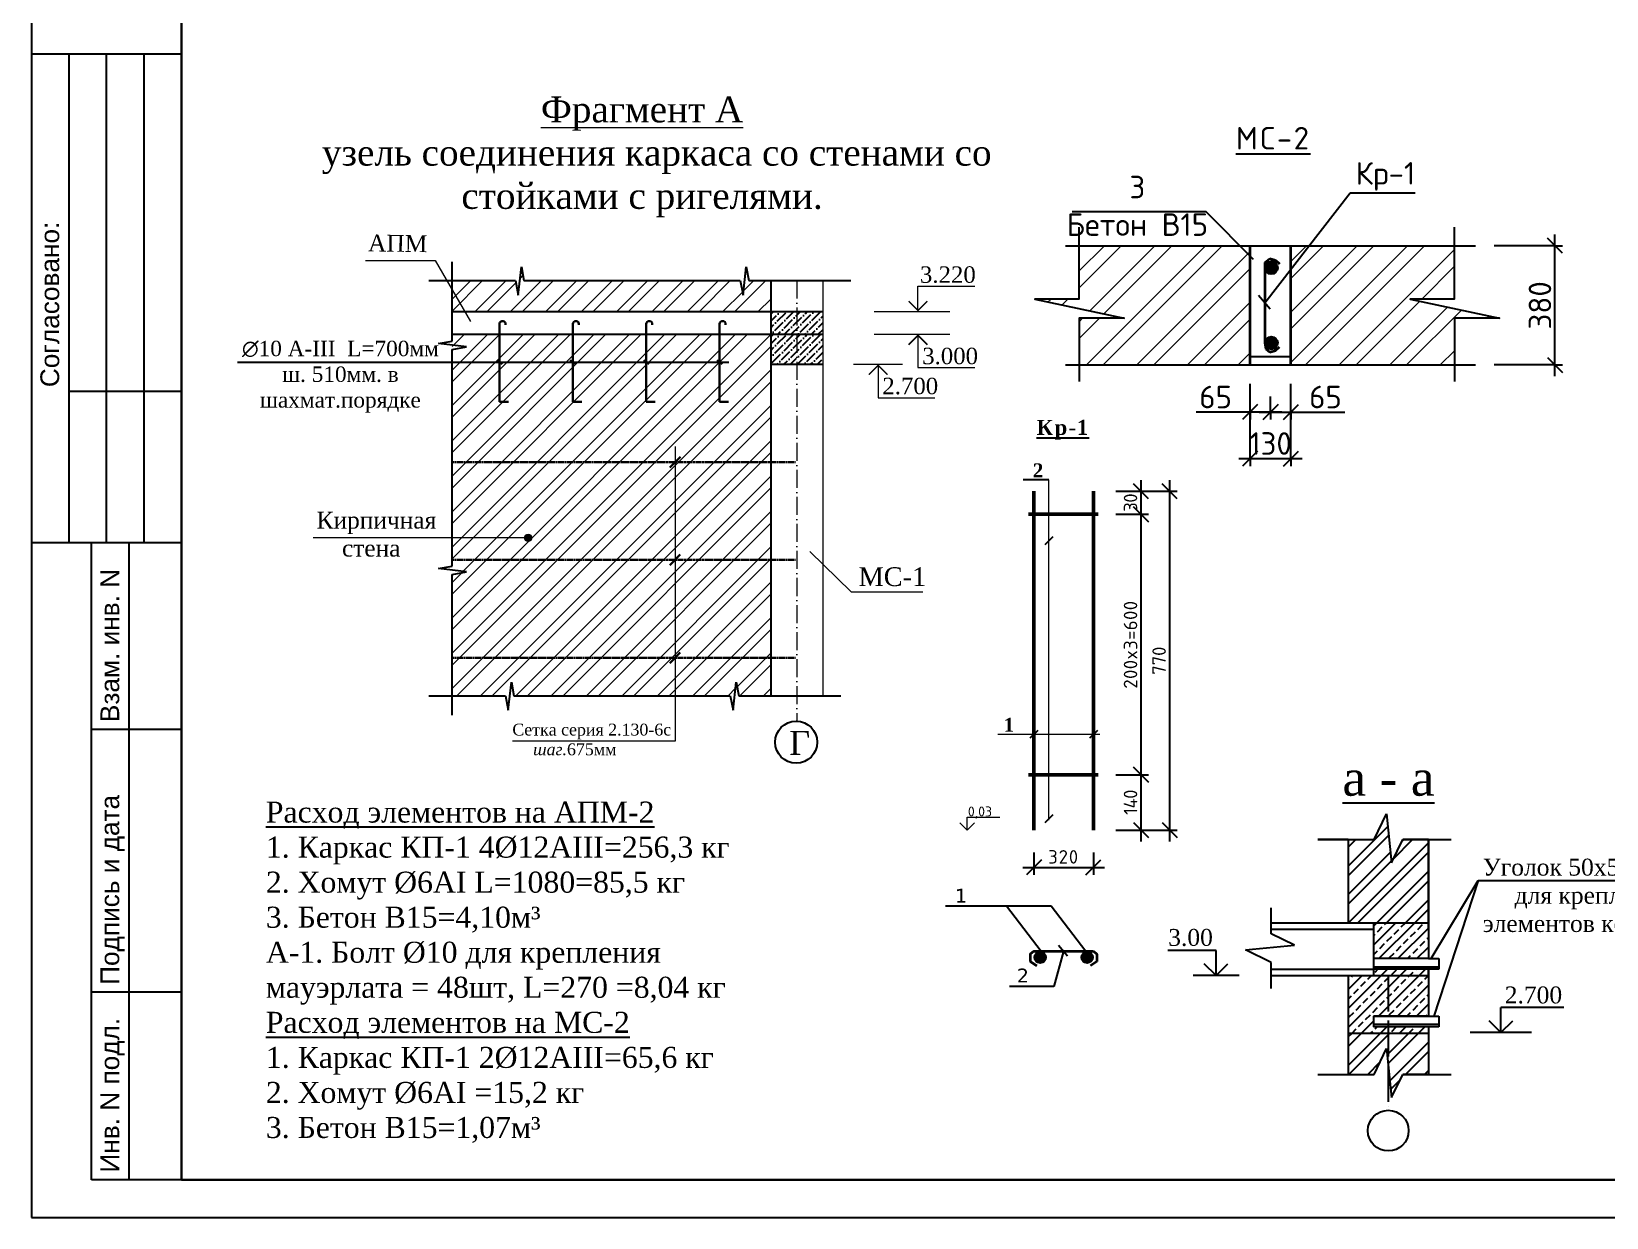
# Model space of a CAD drawing. Header units: millimetres. Extents: x 572274 to 2241483, y -888675 to -304135.
# Drawn here: x 1455307 to 1476291, y -645507 to -629710 of the extents above; entities that cross this region are included whole.
import ezdxf

# ---------------------------------------------------------------- set-up
doc = ezdxf.new("R2010")
doc.units = ezdxf.units.MM
for name, pattern in [('ACAD_ISO02W100', [15, 12, -3]), ('ACAD_ISO04W100', [30, 24, -3, 0, -3]), ('ACAD_ISO10W100', [18, 12, -3, 0, -3])]:
    doc.linetypes.add(name, pattern=pattern)
doc.layers.add('ASHADE', color=7, linetype='Continuous')
for name, color, linetype, lineweight in [('RAZMER-2', 7, 'Continuous', 25), ('П Л А Н', 7, 'Continuous', 30), ('план', 7, 'Continuous', 40), ('Размер', 150, 'Continuous', 5)]:
    doc.layers.add(name, color=color, linetype=linetype, lineweight=lineweight)
doc.styles.add('arial', font='arial.ttf', dxfattribs={"height": 300})
doc.styles.get("Standard").update_dxf_attribs({"font": 'isocpeur.ttf'})
doc.styles.add('TNRoman', font='timesbd.ttf')
doc.styles.add('WMF-Times New Roman0', font='times.ttf')
doc.dimstyles.new('ISO-25$0', dxfattribs={"dimtxt": 300, "dimasz": 200, "dimexe": 100, "dimexo": 300, "dimgap": 50, "dimtad": 1, "dimdec": 0, "dimtxsty": 'Standard', "dimblk": 'OBLIQUE', "dimcen": 250, "dimdle": 150, "dimadec": 0, "dimazin": 0, "dimtfac": 1, "dimtdec": 0, "dimtmove": 0, "dimatfit": 3, "dimldrblk": 'OBLIQUE', "dimfxl": 1.25, "dimarcsym": 0})
pattern_1 = [(45, (708117.3, -468602.87), (-235.73172, 235.73172), []), (45, (708274.45, -468602.87), (-235.73172, 235.73172), [])]
pattern_2 = [(45, (-10481.3, -657171.66), (-336.7596, 336.7596), []), (45, (-10256.8, -657171.66), (-336.7596, 336.7596), [])]

# ---------------------------------------------------------------- blocks, each defined once
blk = doc.blocks.new('shtamp cheti azu')
blk.add_line((455458, 81217), (457458, 81217))
at = {"lineweight": 25, "ltscale": 100}
for p, q in [((455958, 74717), (455958, 81217)), ((456458, 74717), (456458, 81217)), ((456958, 74717), (456958, 81217)), ((457458, 76717), (455958, 76717)), ((456258, 66217), (456258, 74717)), ((456758, 66217), (456758, 74717)), ((457458, 74702), (455458, 74702)), ((457458, 72217), (456258, 72217)), ((457458, 68717), (456258, 68717)), ((457458, 66217), (456258, 66217))]:
    blk.add_line(p, q, dxfattribs=at)
at = {"color": 1, "linetype": 'ACAD_ISO02W100', "lineweight": 5, "ltscale": 70, "char_height": 250, "attachment_point": 1, "rotation": 90, "style": 'arial'}
for s, insert in [('{\\fArial|b0|i0|c204|p34;Согласовано:}', (455576, 76776)), ('{\\fArial|b0|i0|c204|p34;Взам. инв. N}', (456376, 72315)), ('{\\fArial|b0|i0|c204|p34;Подпись и дата}', (456376, 68815)), ('{\\fArial|b0|i0|c204|p34;Инв. N подл.}', (456376, 66315))]:
    blk.add_mtext(s, dxfattribs=dict(at, insert=insert))
blk = doc.blocks.new('_Oblique')
at = {"color": 0, "linetype": 'ByBlock', "lineweight": -2}
blk.add_line((-0.5, -0.5), (0.5, 0.5), dxfattribs=at)
blk = doc.blocks.new('*D1238')
at = {"layer": 'Defpoints', "color": 0, "linetype": 'ByBlock', "lineweight": 25, "ltscale": 20, "transparency": 16777216}
for p in [(1468663, -640348), (1469454, -640348), (1469454, -640844)]:
    blk.add_point(p, dxfattribs=at)
at = {"layer": 'П Л А Н', "color": 0, "linetype": 'ByBlock', "lineweight": -2, "ltscale": 20, "transparency": 16777216}
for p, q in [((1468513, -640844), (1469604, -640844)), ((1468663, -640648), (1468663, -640944)), ((1469454, -640648), (1469454, -640944))]:
    blk.add_line(p, q, dxfattribs=at)
at = {"layer": 'П Л А Н', "color": 0, "linetype": 'ByBlock', "lineweight": -2, "ltscale": 20, "transparency": 16777216, "xscale": 200, "yscale": 200, "zscale": 200, "rotation": 180}
blk.add_blockref('_Oblique', (1468663, -640844), dxfattribs=at)
at = {"layer": 'П Л А Н', "color": 0, "linetype": 'ByBlock', "lineweight": -2, "ltscale": 20, "transparency": 16777216, "xscale": 200, "yscale": 200, "zscale": 200}
blk.add_blockref('_Oblique', (1469454, -640844), dxfattribs=at)
at = {"layer": 'П Л А Н', "color": 0, "linetype": 'ByBlock', "lineweight": -2, "ltscale": 20, "transparency": 16777216, "insert": (1469058, -640704), "char_height": 300, "attachment_point": 5}
blk.add_mtext('{\\H0.6x;\\T1.1;320}', dxfattribs=at)
blk = doc.blocks.new('*D1042')
at = {"layer": 'Defpoints', "color": 0, "linetype": 'ByBlock', "lineweight": 25, "ltscale": 20, "transparency": 16777216}
for p in [(1469454, -639611), (1470089, -639611), (1469454, -640348)]:
    blk.add_point(p, dxfattribs=at)
at = {"layer": 'П Л А Н', "color": 0, "linetype": 'ByBlock', "lineweight": -2, "ltscale": 20, "transparency": 16777216}
for p, q in [((1470089, -640498), (1470089, -639461)), ((1469754, -639611), (1470189, -639611)), ((1469754, -640348), (1470189, -640348))]:
    blk.add_line(p, q, dxfattribs=at)
at = {"layer": 'П Л А Н', "color": 0, "linetype": 'ByBlock', "lineweight": -2, "ltscale": 20, "transparency": 16777216, "xscale": 200, "yscale": 200, "zscale": 200}
for p, rotation in [((1470089, -639611), 90), ((1470089, -640348), 270)]:
    blk.add_blockref('_Oblique', p, dxfattribs=dict(at, rotation=rotation))
at = {"layer": 'П Л А Н', "color": 0, "linetype": 'ByBlock', "lineweight": -2, "ltscale": 20, "transparency": 16777216, "insert": (1469949, -639979), "char_height": 300, "attachment_point": 5, "rotation": 90}
blk.add_mtext('{\\H0.6x;\\T0.95;140}', dxfattribs=at)
blk = doc.blocks.new('*D1043')
at = {"layer": 'Defpoints', "color": 0, "linetype": 'ByBlock', "lineweight": 25, "ltscale": 20, "transparency": 16777216}
for p in [(1469454, -635835), (1470089, -635835), (1469454, -636141)]:
    blk.add_point(p, dxfattribs=at)
at = {"layer": 'П Л А Н', "color": 0, "linetype": 'ByBlock', "lineweight": -2, "ltscale": 20, "transparency": 16777216}
for p, q in [((1470089, -636291), (1470089, -635685)), ((1469754, -635835), (1470189, -635835)), ((1469754, -636141), (1470189, -636141))]:
    blk.add_line(p, q, dxfattribs=at)
at = {"layer": 'П Л А Н', "color": 0, "linetype": 'ByBlock', "lineweight": -2, "ltscale": 20, "transparency": 16777216, "xscale": 200, "yscale": 200, "zscale": 200}
for p, rotation in [((1470089, -635835), 90), ((1470089, -636141), 270)]:
    blk.add_blockref('_Oblique', p, dxfattribs=dict(at, rotation=rotation))
at = {"layer": 'П Л А Н', "color": 0, "linetype": 'ByBlock', "lineweight": -2, "ltscale": 20, "transparency": 16777216, "insert": (1469949, -635988), "char_height": 300, "attachment_point": 5, "rotation": 90}
blk.add_mtext('{\\H0.6x;\\T0.95;30}', dxfattribs=at)
blk = doc.blocks.new('*D1044')
at = {"color": 0, "lineweight": -2, "transparency": 16777216}
for p, q in [((1470089, -639761), (1470089, -635991)), ((1469754, -636141), (1470189, -636141)), ((1469754, -639611), (1470189, -639611))]:
    blk.add_line(p, q, dxfattribs=at)
at = {"layer": 'Defpoints', "color": 0, "lineweight": 25, "transparency": 16777216}
for p in [(1469454, -636141), (1470089, -636141), (1469454, -639611)]:
    blk.add_point(p, dxfattribs=at)
at = {"color": 0, "lineweight": -2, "transparency": 16777216, "xscale": 200, "yscale": 200, "zscale": 200}
for p, rotation in [((1470089, -636141), 90), ((1470089, -639611), 270)]:
    blk.add_blockref('_Oblique', p, dxfattribs=dict(at, rotation=rotation))
at = {"color": 0, "transparency": 16777216, "insert": (1469949, -637876), "char_height": 300, "attachment_point": 5, "rotation": 90}
blk.add_mtext('{\\H0.6x;\\T1.05;200x3=600}', dxfattribs=at)
blk = doc.blocks.new('*D1045')
at = {"color": 0, "lineweight": -2, "transparency": 16777216}
for p, q in [((1470470, -635685), (1470470, -640498)), ((1469954, -635835), (1470570, -635835)), ((1469754, -640348), (1470570, -640348))]:
    blk.add_line(p, q, dxfattribs=at)
at = {"layer": 'Defpoints', "color": 0, "lineweight": 25, "transparency": 16777216}
for p in [(1469654, -635835), (1469454, -640348), (1470470, -640348)]:
    blk.add_point(p, dxfattribs=at)
at = {"color": 0, "lineweight": -2, "transparency": 16777216, "xscale": 200, "yscale": 200, "zscale": 200}
for p, rotation in [((1470470, -635835), 90), ((1470470, -640348), 270)]:
    blk.add_blockref('_Oblique', p, dxfattribs=dict(at, rotation=rotation))
at = {"color": 0, "transparency": 16777216, "insert": (1470330, -638091), "char_height": 300, "attachment_point": 5, "rotation": 90}
blk.add_mtext('{\\H0.6x;770}', dxfattribs=at)
blk = doc.blocks.new('*D1239')
at = {"color": 0, "lineweight": -2, "transparency": 16777216}
for p, q in [((1471543, -634779), (1470823, -634779)), ((1471543, -634778), (1471543, -634879)), ((1471965, -634779), (1471543, -634779)), ((1471815, -634778), (1471815, -634879))]:
    blk.add_line(p, q, dxfattribs=at)
at = {"layer": 'Defpoints', "color": 0, "lineweight": 25, "transparency": 16777216}
for p in [(1471543, -634045), (1471815, -634045), (1471543, -634779)]:
    blk.add_point(p, dxfattribs=at)
at = {"color": 0, "lineweight": -2, "transparency": 16777216, "xscale": 200, "yscale": 200, "zscale": 200, "rotation": 180}
blk.add_blockref('_Oblique', (1471543, -634779), dxfattribs=at)
at = {"color": 0, "lineweight": -2, "transparency": 16777216, "xscale": 200, "yscale": 200, "zscale": 200}
blk.add_blockref('_Oblique', (1471815, -634779), dxfattribs=at)
at = {"color": 0, "lineweight": 25, "transparency": 16777216, "insert": (1471083, -634579), "char_height": 300, "attachment_point": 5}
blk.add_mtext('65', dxfattribs=at)
blk = doc.blocks.new('*D1034')
at = {"color": 0, "lineweight": -2, "transparency": 16777216}
for p, q in [((1471665, -634779), (1472086, -634779)), ((1471815, -634778), (1471815, -634879)), ((1472086, -634778), (1472086, -634879)), ((1472086, -634779), (1472806, -634779))]:
    blk.add_line(p, q, dxfattribs=at)
at = {"layer": 'Defpoints', "color": 0, "lineweight": 25, "transparency": 16777216}
for p in [(1471815, -634045), (1472086, -634045), (1472086, -634779)]:
    blk.add_point(p, dxfattribs=at)
at = {"color": 0, "lineweight": -2, "transparency": 16777216, "xscale": 200, "yscale": 200, "zscale": 200, "rotation": 180}
blk.add_blockref('_Oblique', (1471815, -634779), dxfattribs=at)
at = {"color": 0, "lineweight": -2, "transparency": 16777216, "xscale": 200, "yscale": 200, "zscale": 200}
blk.add_blockref('_Oblique', (1472086, -634779), dxfattribs=at)
at = {"color": 0, "lineweight": 25, "transparency": 16777216, "insert": (1472546, -634579), "char_height": 300, "attachment_point": 5}
blk.add_mtext('65', dxfattribs=at)
blk = doc.blocks.new('*D1240')
at = {"color": 0, "lineweight": -2, "transparency": 16777216}
for p, q in [((1471393, -635398), (1472236, -635398)), ((1471543, -635397), (1471543, -635498)), ((1472086, -635397), (1472086, -635498))]:
    blk.add_line(p, q, dxfattribs=at)
at = {"layer": 'Defpoints', "color": 0, "lineweight": 25, "transparency": 16777216}
for p in [(1471543, -634151), (1472086, -634151), (1472086, -635398)]:
    blk.add_point(p, dxfattribs=at)
at = {"color": 0, "lineweight": -2, "transparency": 16777216, "xscale": 200, "yscale": 200, "zscale": 200, "rotation": 180}
blk.add_blockref('_Oblique', (1471543, -635398), dxfattribs=at)
at = {"color": 0, "lineweight": -2, "transparency": 16777216, "xscale": 200, "yscale": 200, "zscale": 200}
blk.add_blockref('_Oblique', (1472086, -635398), dxfattribs=at)
at = {"color": 0, "lineweight": 25, "transparency": 16777216, "insert": (1471815, -635198), "char_height": 300, "attachment_point": 5}
blk.add_mtext('130', dxfattribs=at)
blk = doc.blocks.new('*D1241')
at = {"color": 0, "lineweight": -2, "transparency": 16777216}
for p, q in [((1475604, -634301), (1475604, -632415)), ((1475603, -632565), (1475704, -632565)), ((1475603, -634151), (1475704, -634151))]:
    blk.add_line(p, q, dxfattribs=at)
at = {"layer": 'Defpoints', "color": 0, "lineweight": 25, "transparency": 16777216}
for p in [(1474263, -632565), (1475604, -632565), (1474263, -634151)]:
    blk.add_point(p, dxfattribs=at)
at = {"color": 0, "lineweight": -2, "transparency": 16777216, "xscale": 200, "yscale": 200, "zscale": 200}
for p, rotation in [((1475604, -632565), 90), ((1475604, -634151), 270)]:
    blk.add_blockref('_Oblique', p, dxfattribs=dict(at, rotation=rotation))
at = {"color": 0, "lineweight": 25, "transparency": 16777216, "insert": (1475404, -633358), "char_height": 300, "attachment_point": 5, "rotation": 90}
blk.add_mtext('380', dxfattribs=at)

msp = doc.modelspace()

# ---------------------------------------------------------------- hatches: boundary and pattern name
at = {"lineweight": 9}
h = msp.add_hatch(dxfattribs=at)
h.set_pattern_fill('ANSI32', color=256, scale=50, style=0)
h.set_pattern_definition(pattern_2)
h.paths.add_polyline_path([(1471543.326, -632565.168), (1469261.933, -632565.168), (1469261.933, -633274.944), (1468673.406, -633274.944), (1469865.816, -633529.276), (1469262.838, -633529.276), (1469262.838, -634150.825), (1471543.326, -634150.825)])
h = msp.add_hatch(dxfattribs=at)
h.set_pattern_fill('ANSI32', color=256, scale=50, style=0)
h.set_pattern_definition(pattern_2)
h.paths.add_polyline_path([(1473673.878, -633274.944), (1474262.406, -633274.944), (1474262.406, -632565.168), (1472085.787, -632565.168), (1472085.787, -634150.825), (1474263.31, -634150.825), (1474263.31, -633529.276), (1474866.289, -633529.276)])
at = {"lineweight": 9, "ltscale": 25}
h = msp.add_hatch(dxfattribs=at)
h.set_pattern_fill('ANSI32', color=34, scale=35, style=0)
h.set_pattern_definition(pattern_1)
h.paths.add_polyline_path([(1460910.509, -633441.132), (1465155.842, -633440.92), (1465155.842, -633028.591), (1464861.875, -633028.729), (1464829.352, -632846.574), (1464787.428, -633220.194), (1464749.84, -633028.729), (1462319.331, -633028.021), (1461866.681, -633028.729), (1461834.159, -632846.574), (1461792.234, -633220.194), (1461754.646, -633028.729), (1460909.865, -633028.729)])
h = msp.add_hatch(color=256)
edge = h.paths.add_edge_path()
edge.add_arc((1471824.788, -632856.76), 86.421, 0, 360)
h = msp.add_hatch()
h.set_pattern_fill('ANSI36', color=256, scale=20)
h.set_pattern_definition([(45, (708117.3, -468602.87), (33.6759605, 123.4785217), [158.75, -31.75, 0, -31.75])])
h.paths.add_polyline_path([(1465853.432, -633742.852), (1465853.392, -633440.919), (1465155.838, -633440.899), (1465155.842, -633742.832)])
h = msp.add_hatch(dxfattribs=at)
h.set_pattern_fill('ANSI32', color=34, scale=35, style=0)
h.set_pattern_definition(pattern_1)
edge = h.paths.add_edge_path()
edge.add_line((1460911.226, -634299.673), (1460910.621, -636378.139))
edge.add_line((1460910.621, -636378.139), (1460911.328, -636830.788))
edge.add_line((1460911.328, -636830.788), (1460729.173, -636863.311))
edge.add_line((1460729.173, -636863.311), (1461102.793, -636905.236))
edge.add_line((1461102.793, -636905.236), (1460911.328, -636942.824))
edge.add_line((1460911.328, -636942.824), (1460911.328, -638557.628))
edge.add_line((1460911.328, -638557.628), (1461621.665, -638557.628))
edge.add_line((1461621.665, -638557.628), (1461659.253, -638749.093))
edge.add_line((1461659.253, -638749.093), (1461701.177, -638375.474))
edge.add_line((1461701.177, -638375.474), (1461733.7, -638557.628))
edge.add_line((1461733.7, -638557.628), (1462186.349, -638556.921))
edge.add_line((1462186.349, -638556.921), (1464616.858, -638557.628))
edge.add_line((1464616.858, -638557.628), (1464654.446, -638749.093))
edge.add_line((1464654.446, -638749.093), (1464696.371, -638375.474))
edge.add_line((1464696.371, -638375.474), (1464728.894, -638557.628))
edge.add_line((1464728.894, -638557.628), (1465155.842, -638557.429))
edge.add_line((1465155.842, -638557.429), (1465155.815, -633742.98))
edge.add_line((1465155.815, -633742.98), (1460911.198, -633742.98))
h = msp.add_hatch()
h.set_pattern_fill('ANSI36', color=256, scale=20)
h.set_pattern_definition([(45, (708117.315, -468904.824), (33.6759605, 123.4785217), [158.75, -31.75, 0, -31.75])])
h.paths.add_polyline_path([(1465853.432, -633742.873), (1465155.853, -633742.853), (1465155.862, -634142.853), (1465853.488, -634142.839)])
h = msp.add_hatch(color=256)
edge = h.paths.add_edge_path()
edge.add_arc((1471824.788, -633859.233), 86.421, 0, 360)
at = {"lineweight": 0, "ltscale": 100}
h = msp.add_hatch(color=18, dxfattribs=at)
h.set_gradient(color2=(0, 0, 0), one_color=1, name='CYLINDER')
edge = h.paths.add_edge_path()
edge.add_ellipse((1461923.287, -636454.272), major_axis=(-34.042, 34.042), ratio=1, start_angle=0, end_angle=360)
h = msp.add_hatch()
h.set_pattern_fill('ANSI32', color=256, scale=28.14835, style=0)
h.set_pattern_definition([(45, (1320117.73, -699903.78), (-189.58454, 189.58454), []), (45, (1320244.12, -699903.78), (-189.58454, 189.58454), [])])
h.paths.add_polyline_path([(1473426.636, -640783.163), (1473360.295, -640131.252), (1473194.199, -640473.782), (1472848.198, -640473.782), (1472848.198, -641581.312), (1473917.836, -641581.312), (1473917.836, -640473.782), (1473716.883, -640473.782), (1473576.095, -640473.782)])
h.paths.add_polyline_path([(1473360.295, -643258.217), (1473426.636, -643910.127), (1473576.095, -643600.747), (1473917.836, -643600.747), (1473917.836, -643051.309), (1472848.198, -643051.309), (1472848.198, -643600.747), (1473194.199, -643600.747)])
h = msp.add_hatch()
h.set_pattern_fill('ANSI33', color=256, scale=28.14835, style=0)
h.set_pattern_definition([(45, (1320117.73, -699903.78), (-126.3897, 126.3897), []), (45, (1320244.12, -699903.78), (-126.3897, 126.3897), [89.37101, -44.6855])])
h.paths.add_polyline_path([(1473917.836, -642059.834), (1473917.836, -641581.312), (1473185.979, -641581.312), (1473185.979, -642059.834)])
h.paths.add_polyline_path([(1473185.979, -642200.576), (1473185.979, -642285.021), (1473917.836, -642285.021), (1473917.836, -642200.576)])
h.paths.add_polyline_path([(1472848.198, -642285.021), (1472848.198, -643051.309), (1473917.836, -643051.309), (1473917.836, -642966.864), (1473185.979, -642966.864), (1473185.979, -642826.122), (1473917.836, -642826.122), (1473917.836, -642285.021)])
h = msp.add_hatch(color=256)
edge = h.paths.add_edge_path()
edge.add_arc((1468745.615, -642042.904), 75.525, 0, 360)
h = msp.add_hatch(color=256)
edge = h.paths.add_edge_path()
edge.add_arc((1469370.8, -642042.904), 75.525, 0, 360)

# ---------------------------------------------------------------- linework, layer by layer
at = {"lineweight": 25}
for p, q in [((1471738.367, -633322.64), (1472874.095, -631858.356)), ((1472874.095, -631858.356), (1473740.629, -631858.356)), ((1469083.616, -632565.168), (1474545.498, -632565.168)), ((1475604.164, -632565.168), (1474792.709, -632565.168)), ((1471653.037, -633222.358), (1471809.111, -633404.772)), ((1472085.787, -634045.45), (1471543.326, -634045.45)), ((1465155.842, -634142.874), (1465853.486, -634142.839)), ((1469083.616, -634150.825), (1474545.498, -634150.825)), ((1475604.164, -634150.825), (1474792.709, -634150.825)), ((1471543.326, -635397.073), (1471543.326, -634403.678)), ((1472085.787, -635398.323), (1472085.787, -634404.928)), ((1471814.557, -634778.034), (1471814.557, -634572.903)), ((1468988.344, -641879.582), (1469108.421, -642021.186)), ((1469058.207, -641961.333), (1468926.886, -642429.544)), ((1468926.886, -642429.544), (1468335.071, -642429.544))]:
    msp.add_line(p, q, dxfattribs=at)
at = {"lineweight": 35}
for p, q in [((1471543.326, -634150.825), (1471543.326, -632565.168)), ((1472085.787, -634150.825), (1472085.787, -632565.168)), ((1471738.367, -632786.046), (1471806.574, -632735.11)), ((1471738.367, -632786.046), (1471738.367, -633859.233)), ((1471806.574, -632735.11), (1471878.828, -632756.647)), ((1471878.828, -632756.647), (1471935.976, -632806.203)), ((1471738.367, -633859.233), (1471751.213, -633937.945)), ((1471878.828, -633959.346), (1471935.976, -633909.79)), ((1471751.213, -633937.945), (1471806.574, -633980.884)), ((1471806.574, -633980.884), (1471878.828, -633959.346)), ((1468662.559, -641961.333), (1469453.856, -641961.333))]:
    msp.add_line(p, q, dxfattribs=at)
at = {"color": 5, "lineweight": 0, "ltscale": 100}
for p, q in [((1459757.838, -632760.27), (1460683.707, -632760.27)), ((1460683.707, -632760.27), (1461154.362, -633574.067)), ((1463880.14, -635239.496), (1463880.14, -639163.31)), ((1461923.287, -636454.272), (1459058.852, -636454.272)), ((1465678.027, -636638.248), (1466225.303, -637172.294)), ((1466225.303, -637172.294), (1467183.744, -637172.294)), ((1463880.14, -639163.31), (1461714.759, -639163.31))]:
    msp.add_line(p, q, dxfattribs=at)
for p, q in [((1460911.125, -633835.631), (1460909.476, -632780.071)), ((1461792.234, -633220.194), (1461834.159, -632846.574)), ((1461834.159, -632846.574), (1461866.681, -633028.729)), ((1464787.428, -633220.194), (1464829.352, -632846.574)), ((1464829.352, -632846.574), (1464861.875, -633028.729)), ((1460600.556, -633028.729), (1461754.646, -633028.729)), ((1461754.646, -633028.729), (1461792.234, -633220.194)), ((1461866.681, -633028.729), (1462319.331, -633028.021)), ((1462319.331, -633028.021), (1464749.84, -633028.729)), ((1464749.84, -633028.729), (1464787.428, -633220.194)), ((1464861.875, -633028.729), (1465853.336, -633028.265)), ((1465155.842, -633028.591), (1465155.842, -638557.429)), ((1465853.336, -633028.215), (1466223.027, -633028.042)), ((1460910.76, -633441.132), (1465853.392, -633440.886)), ((1460729.173, -633868.118), (1460911.125, -633835.631)), ((1461102.793, -633910.042), (1460729.173, -633868.118)), ((1460910.76, -633743.086), (1465853.432, -633742.839)), ((1460911.328, -633947.63), (1461102.793, -633910.042)), ((1460910.621, -636378.139), (1460911.328, -633947.63)), ((1460911.328, -633965.361), (1460911.324, -633962.577)), ((1468859.864, -635680.175), (1468518.815, -635680.175)), ((1460911.328, -636830.788), (1460910.621, -636378.139)), ((1468913.319, -636441.641), (1468806.408, -636546.407)), ((1460729.173, -636863.311), (1460911.328, -636830.788)), ((1461102.793, -636905.236), (1460729.173, -636863.311)), ((1460911.328, -636942.824), (1461102.793, -636905.236)), ((1460911.328, -638817.203), (1460911.328, -636942.824)), ((1461659.253, -638749.093), (1461701.177, -638375.474)), ((1461701.177, -638375.474), (1461733.7, -638557.628)), ((1464654.446, -638749.093), (1464696.371, -638375.474)), ((1464696.371, -638375.474), (1464728.894, -638557.628)), ((1460600.556, -638557.628), (1461621.665, -638557.628)), ((1461621.665, -638557.628), (1461659.253, -638749.093)), ((1461733.7, -638557.628), (1462186.349, -638556.921)), ((1462186.349, -638556.921), (1464616.858, -638557.628)), ((1464616.858, -638557.628), (1464654.446, -638749.093)), ((1464728.894, -638557.628), (1465854.078, -638557.102)), ((1465853.336, -638557.052), (1466090.046, -638556.941)), ((1468716.015, -639020.278), (1468609.103, -639125.045)), ((1469507.311, -639020.278), (1469400.4, -639125.045)), ((1468913.319, -640145.927), (1468806.408, -640250.693)), ((1473194.199, -640473.782), (1473360.295, -640131.252)), ((1473360.295, -640131.252), (1473426.636, -640783.163)), ((1472848.198, -640473.782), (1472442.574, -640473.782)), ((1472442.574, -640473.782), (1473194.199, -640473.782)), ((1472617.434, -640473.782), (1472993.247, -640473.782)), ((1472848.198, -640473.782), (1472848.198, -641581.312)), ((1473426.636, -640783.163), (1473576.095, -640473.782)), ((1473576.095, -640473.782), (1473917.836, -640473.782)), ((1473917.836, -640473.782), (1473576.095, -640473.782)), ((1473716.883, -640473.782), (1474021.78, -640473.782)), ((1473716.883, -640473.782), (1473716.883, -640473.782)), ((1473716.883, -640473.782), (1473716.883, -640473.782)), ((1473716.883, -640473.782), (1474021.78, -640473.782)), ((1473917.836, -641665.757), (1473917.836, -640473.782)), ((1473917.836, -640473.782), (1473917.836, -642059.834)), ((1473917.836, -640473.782), (1474222.732, -640473.782)), ((1473917.836, -640473.782), (1473917.836, -640473.782)), ((1473917.836, -640473.782), (1473917.836, -640473.782)), ((1473917.836, -640473.782), (1474222.732, -640473.782)), ((1473954.859, -642059.834), (1474582.931, -641017.119)), ((1474582.931, -641017.119), (1473988.207, -642826.122)), ((1474582.931, -641017.119), (1477489.413, -641017.119)), ((1468890.022, -641360.341), (1467482.791, -641360.341)), ((1468759.165, -641962.66), (1468297.544, -641360.341)), ((1469351.644, -641962.66), (1468890.022, -641360.341)), ((1471823.002, -641728.49), (1471823.002, -641382.489)), ((1471823.002, -641581.312), (1473917.836, -641581.312)), ((1471823.002, -641665.757), (1473185.979, -641665.757)), ((1473185.979, -641581.312), (1473185.979, -642285.021)), ((1471480.472, -641944.289), (1472132.382, -641877.949)), ((1472132.382, -641877.949), (1471823.002, -641728.49)), ((1471089.223, -641951.546), (1470447.078, -641951.546)), ((1471089.223, -642285.021), (1471089.223, -641951.546)), ((1471823.002, -642110.385), (1471480.472, -641944.289)), ((1473917.836, -642059.834), (1473185.979, -642059.834)), ((1473917.836, -642059.834), (1474058.577, -642059.834)), ((1474058.577, -642059.834), (1474058.577, -642059.834)), ((1474058.577, -642059.834), (1474058.577, -642200.576)), ((1471395.367, -642285.021), (1470783.079, -642285.021)), ((1471089.223, -642285.021), (1470930.681, -642128.104)), ((1471089.223, -642285.021), (1471247.766, -642128.104)), ((1471823.002, -642456.386), (1471823.002, -642110.385)), ((1471823.002, -642200.576), (1473185.979, -642200.576)), ((1471823.002, -642285.021), (1473917.836, -642285.021)), ((1472848.198, -642285.021), (1472848.198, -643600.747)), ((1474058.577, -642172.427), (1473185.979, -642172.427)), ((1473917.836, -642200.576), (1473185.979, -642200.576)), ((1473917.836, -642200.576), (1473917.836, -642826.122)), ((1473917.836, -642285.021), (1473917.836, -642200.576)), ((1474058.577, -642200.576), (1473917.836, -642200.576)), ((1474058.577, -642200.576), (1474058.577, -642200.576)), ((1474884.505, -643043.057), (1474884.505, -642709.582)), ((1475721.204, -642709.582), (1474884.505, -642709.582)), ((1473185.979, -642826.122), (1473917.836, -642826.122)), ((1473917.836, -642826.122), (1473185.979, -642826.122)), ((1473917.836, -642826.122), (1473185.979, -642826.122)), ((1473185.979, -642826.122), (1473185.979, -642966.864)), ((1474058.577, -642938.716), (1473185.979, -642938.716)), ((1473917.836, -642826.122), (1474058.577, -642826.122)), ((1474058.577, -642826.122), (1474058.577, -642826.122)), ((1474058.577, -642826.122), (1474058.577, -642966.864)), ((1474884.505, -643043.057), (1474725.962, -642886.14)), ((1474884.505, -643043.057), (1474725.962, -642886.14)), ((1474884.505, -643043.057), (1475043.047, -642886.14)), ((1474884.505, -643043.057), (1475043.047, -642886.14)), ((1472848.198, -643051.309), (1473917.836, -643051.309)), ((1474058.577, -642966.864), (1473185.979, -642966.864)), ((1473917.836, -642966.864), (1473917.836, -643600.747)), ((1474058.577, -642966.864), (1474058.577, -642966.864)), ((1475293.247, -643043.057), (1474475.763, -643043.057)), ((1473194.199, -643600.747), (1473360.295, -643258.217)), ((1473360.295, -643258.217), (1473426.636, -643910.127)), ((1472442.574, -643600.747), (1473194.199, -643600.747)), ((1473426.636, -643910.127), (1473576.095, -643600.747)), ((1473576.095, -643600.747), (1473917.836, -643600.747)), ((1473917.836, -643600.747), (1473576.095, -643600.747)), ((1473917.836, -643600.747), (1474222.732, -643600.747))]:
    msp.add_line(p, q)
at = {"color": 1, "linetype": 'ACAD_ISO10W100', "lineweight": 9, "ltscale": 20}
msp.add_line((1465504.96, -633028.428), (1465504.96, -638896.199), dxfattribs=at)
at = {"color": 0, "lineweight": 0, "ltscale": 100}
msp.add_line((1465854.078, -638557.429), (1465853.336, -633028.265), dxfattribs=at)
at = {"lineweight": 9}
for p, q in [((1466535.091, -633440.92), (1467540.332, -633440.92)), ((1466535.106, -633742.874), (1467540.347, -633742.874)), ((1466258.612, -634142.832), (1466911.436, -634142.832)), ((1467772.092, -640347.638), (1467772.092, -640177.078)), ((1467772.092, -640347.638), (1467673.849, -640249.396)), ((1467772.092, -640347.638), (1467772.092, -640231.649)), ((1467772.092, -640347.638), (1467870.334, -640249.396))]:
    msp.add_line(p, q, dxfattribs=at)
at = {"color": 5, "ltscale": 100}
msp.add_line((1458053.148, -634115.925), (1464596.504, -634115.925), dxfattribs=at)
at = {"color": 5, "lineweight": 30}
for p, q in [((1461507.365, -634088.552), (1461577.042, -634143.298)), ((1462485.01, -634088.552), (1462554.687, -634143.298)), ((1463462.654, -634088.552), (1463532.331, -634143.298)), ((1464440.299, -634088.552), (1464509.976, -634143.298))]:
    msp.add_line(p, q, dxfattribs=at)
at = {"color": 5, "lineweight": 30, "ltscale": 100}
for p, q in [((1463810.404, -635515.586), (1463951.173, -635374.817)), ((1463809.755, -636818.769), (1463950.524, -636678)), ((1463809.755, -638121.952), (1463950.524, -637981.183))]:
    msp.add_line(p, q, dxfattribs=at)
at = {"linetype": 'ACAD_ISO02W100', "lineweight": 30, "ltscale": 2}
for p, q in [((1460911.328, -635445.85), (1465484.841, -635445.85)), ((1460911.328, -636749.033), (1465484.841, -636749.033)), ((1460911.328, -638052.216), (1465484.841, -638052.216))]:
    msp.add_line(p, q, dxfattribs=at)
at = {"lineweight": 15}
for p, q in [((1468859.864, -640214.811), (1468859.864, -635680.175)), ((1469540.107, -639072.662), (1468182.873, -639072.662))]:
    msp.add_line(p, q, dxfattribs=at)
at = {"lineweight": 50}
for p, q in [((1468662.559, -635835.072), (1468662.559, -640347.638)), ((1469453.856, -635835.072), (1469453.856, -640347.638)), ((1468589.364, -636140.606), (1469516.368, -636140.606)), ((1468589.364, -639610.775), (1469516.368, -639610.775))]:
    msp.add_line(p, q, dxfattribs=at)
at = {"lineweight": 9, "ltscale": 2}
msp.add_line((1467772.092, -640177.078), (1468207.832, -640177.078), dxfattribs=at)
at = {"linetype": 'ACAD_ISO04W100', "ltscale": 20}
msp.add_line((1473383.017, -642285.021), (1473383.017, -644079.338), dxfattribs=at)
at = {"lineweight": 25, "ltscale": 100}
msp.add_lwpolyline([(1455306.621, -645507.415), (1497306.621, -645507.415), (1497306.621, -615807.415), (1455306.621, -615807.415)], close=True, dxfattribs=at)
at = {"color": 1, "lineweight": 30}
msp.add_lwpolyline([(1457306.621, -645007.415), (1496806.621, -645007.415), (1496806.621, -616307.415), (1457306.621, -616307.415)], close=True, dxfattribs=at)
at = {"lineweight": 25}
for points in [[(1471586.945, -632748.408), (1470957.188, -632114.193), (1469173.408, -632114.193)], [(1469261.933, -632317.337), (1469261.933, -633274.944), (1468673.406, -633274.944), (1469865.816, -633529.276), (1469262.838, -633529.276), (1469262.838, -634371.018)], [(1474262.406, -632317.337), (1474262.406, -633274.944), (1473673.878, -633274.944), (1474866.289, -633529.276), (1474263.31, -633529.276), (1474263.31, -634371.018)]]:
    msp.add_lwpolyline(points, dxfattribs=at)
at = {"lineweight": 9, "const_width": 19.945}
for points in [[(1466992.607, -633302.165), (1467117.261, -633426.819), (1467241.915, -633302.165)], [(1466992.622, -633881.629), (1467117.276, -633756.975), (1467241.93, -633881.629)], [(1466461.594, -634281.587), (1466586.248, -634156.933), (1466710.902, -634281.587)]]:
    msp.add_lwpolyline(points, dxfattribs=at)
at = {"lineweight": 9}
for points in [[(1467117.261, -633426.819), (1467117.261, -633104.385), (1467873.35, -633104.385)], [(1467117.276, -633756.975), (1467117.276, -634187.904), (1467874.859, -634187.904)], [(1466586.248, -634156.933), (1466586.248, -634587.861), (1467343.831, -634587.861)]]:
    msp.add_lwpolyline(points, dxfattribs=at)
at = {"lineweight": 35}
for points in [[(1468662.559, -641961.333), (1468614.043, -642000.849), (1468614.043, -642099.215)], [(1468614.043, -642099.215), (1468702.748, -642153.266)], [(1469502.372, -642099.215), (1469413.667, -642153.266)], [(1469453.856, -641961.333), (1469502.372, -642000.849), (1469502.372, -642099.215)]]:
    msp.add_lwpolyline(points, dxfattribs=at)
for centre, radius in [((1471824.788, -632856.76), 86.421), ((1471824.788, -633859.233), 86.421), ((1465494.554, -639176.005), 280), ((1468745.615, -642042.904), 75.525), ((1469370.8, -642042.904), 75.525), ((1473383.017, -644350.413), 271.075)]:
    msp.add_circle(centre, radius)
at = {"color": 0, "lineweight": 0, "ltscale": 100}
msp.add_ellipse((1461923.287, -636454.272), major_axis=(-34.042, 34.042), ratio=1, start_param=3.926990817, end_param=10.210176124, dxfattribs=at)
at = {"layer": 'Размер', "lineweight": 30, "ltscale": 50}
for p, q in [((1461542.204, -634044.279), (1461542.204, -633606.308)), ((1461621.835, -633606.308), (1461621.835, -633616.262)), ((1462519.848, -634044.279), (1462519.848, -633606.308)), ((1462599.479, -633606.308), (1462599.479, -633616.262)), ((1463497.493, -634044.279), (1463497.493, -633606.308)), ((1463577.124, -633606.308), (1463577.124, -633616.262)), ((1464475.137, -634044.279), (1464475.137, -633606.308)), ((1464554.768, -633606.308), (1464554.768, -633616.262)), ((1461542.204, -634044.279), (1461542.204, -634641.513)), ((1462519.848, -634044.279), (1462519.848, -634641.513)), ((1463497.493, -634044.279), (1463497.493, -634641.513)), ((1464475.137, -634044.279), (1464475.137, -634641.513)), ((1461542.204, -634641.513), (1461661.65, -634641.513)), ((1462519.848, -634641.513), (1462639.295, -634641.513)), ((1463497.493, -634641.513), (1463616.939, -634641.513)), ((1464475.137, -634641.513), (1464594.584, -634641.513))]:
    msp.add_line(p, q, dxfattribs=at)
for centre, major_axis, start_param, end_param in [((1461582.019, -633606.308), (-28.154, 28.154), 3.926990817, 7.068583471), ((1462559.664, -633606.308), (28.154, 28.154), 5.497787144, 8.639379797), ((1463537.308, -633606.308), (28.154, 28.154), 5.497787144, 8.639379797), ((1464514.953, -633606.308), (28.154, 28.154), 5.497787144, 8.639379797)]:
    msp.add_ellipse(centre, major_axis=major_axis, ratio=1, start_param=start_param, end_param=end_param, dxfattribs=at)

# ---------------------------------------------------------------- block references
msp.add_blockref('shtamp cheti azu', (999849.054, -711223.918))
at = {"xscale": 59.34723981097341, "yscale": 59.34723981097341, "zscale": 59.34723981100407, "rotation": 180}
for p in [(1468662.559, -639072.662), (1469453.856, -639072.662)]:
    msp.add_blockref('_Oblique', p, dxfattribs=at)

# ---------------------------------------------------------------- texts
at = {"lineweight": 9, "style": 'WMF-Times New Roman0'}
for s, p in [('3.220', (1467143.17, -633057.553)), ('3.000', (1467173.413, -634141.642)), ('2.700', (1466642.385, -634541.6))]:
    msp.add_text(s, height=218.9722, dxfattribs=at).set_placement(p)
at = {"lineweight": 9}
e = msp.add_text('0,03', height=133.1, dxfattribs=at)
e.set_placement((1467782.257, -640166.005))
e.dxf.unprotected_set("ltscale", 0)
at = {"color": 0, "lineweight": 0, "ltscale": 100, "insert": (1463441.448, -630574.884), "char_height": 345.6, "width": 9830.37305, "attachment_point": 2, "style": 'WMF-Times New Roman0'}
msp.add_mtext('{\\LФрагмент А \\P}   узель соединения каркаса со стенами со стойками с ригелями. ', dxfattribs=at)
at = {"lineweight": 25, "char_height": 300, "width": 3106.63479, "attachment_point": 2}
for s, insert in [('{\\T1.1;\\LМС-2}', (1471850.045, -630981.67)), ('Кр-1', (1473345.215, -631449.246)), ('3\\PБетон В15', (1470039.861, -631632.143))]:
    msp.add_mtext(s, dxfattribs=dict(at, insert=insert))
at = {"attachment_point": 1, "style": 'TNRoman'}
for s, insert, char_height, width in [('{\\T1.1;\\LКр\\fTimes New Roman|b1|i0|c161|p18;-1}', (1468697.14, -634883.114), 200, 1099.18599), ('2', (1468647.424, -635462.546), 185, 639.19635), ('1', (1468259.021, -638853.196), 185, 639.19635), ('{\\fVerdana|b0|i0|c0|p34;1}', (1467610.621, -641129.394), 185, 639.19635), ('{\\fVerdana|b0|i0|c0|p34;2}', (1468433.701, -642191.976), 185, 3241.17215)]:
    msp.add_mtext(s, dxfattribs=dict(at, insert=insert, char_height=char_height, width=width))
at = {"lineweight": 9, "insert": (1462544.649, -638929.816, 0), "char_height": 157.65996, "width": 3030.78254, "attachment_point": 2, "style": 'WMF-Times New Roman0'}
msp.add_mtext('\\pi453.34;Сетка серия 2.130-6c  \\P\\pi0;{\\fTimes New Roman|b0|i1|c204|p18;шаг.}675мм', dxfattribs=at)
at = {"linetype": 'ByBlock', "ltscale": 0.13, "insert": (1473386.043, -639656.425), "char_height": 472.84933, "attachment_point": 5, "style": 'WMF-Times New Roman0'}
msp.add_mtext('{\\fTimes New Roman|b0|i0|c204|p18;\\Lа - а}', dxfattribs=at)
at = {"ltscale": 0.707143, "insert": (1458429.061, -639967.352), "char_height": 280, "width": 7331.84084, "attachment_point": 1, "style": 'WMF-Times New Roman0'}
msp.add_mtext('{\\LРасход элементов на АПМ\\fTimes New Roman|b0|i0|c161|p18;-2\\P\\l1. }Каркас КП{\\fTimes New Roman|b0|i0|c161|p18;-1 4%%C12}А{\\fTimes New Roman|b0|i0|c161|p18;III=256,3 }кг\\P{\\fTimes New Roman|b0|i0|c161|p18;2. }Хомут {\\fTimes New Roman|b0|i0|c161|p18;%%C6}А{\\fTimes New Roman|b0|i0|c161|p18;I L=1080=85,5 }кг\\P{\\fTimes New Roman|b0|i0|c161|p18;3. }Бетон В{\\fTimes New Roman|b0|i0|c161|p18;15=4,10}м{\\fTimes New Roman|b0|i0|c161|p18;³\\P}А{\\fTimes New Roman|b0|i0|c161|p18;-1. }Болт {\\fTimes New Roman|b0|i0|c161|p18;%%C10 }для крепления \\Pмауэрлата {\\fTimes New Roman|b0|i0|c161|p18;= 48}шт{\\fTimes New Roman|b0|i0|c161|p18;, L=270 =8,04 }кг\\P{\\LРасход элементов на МС\\fTimes New Roman|b0|i0|c161|p18;-2\\fTimes New Roman|b0|i0|c204|p18;\\P\\fTimes New Roman|b0|i0|c161|p18;\\l1. }Каркас КП{\\fTimes New Roman|b0|i0|c161|p18;-1 2%%C12}А{\\fTimes New Roman|b0|i0|c161|p18;III=65,6 }кг\\P{\\fTimes New Roman|b0|i0|c161|p18;2. }Хомут {\\fTimes New Roman|b0|i0|c161|p18;%%C6}А{\\fTimes New Roman|b0|i0|c161|p18;I =15,2 }кг\\P{\\fTimes New Roman|b0|i0|c161|p18;3. }Бетон В{\\fTimes New Roman|b0|i0|c161|p18;15=}1{\\fTimes New Roman|b0|i0|c161|p18;,}07м{\\fTimes New Roman|b0|i0|c161|p18;³}', dxfattribs=at)
at = {"linetype": 'ByBlock', "lineweight": 0, "ltscale": 0.13, "char_height": 225.1868, "style": 'WMF-Times New Roman0'}
for s, insert, attachment_point in [('Уголок 50х5  L=400\\P     для крепления \\Pэлементов козырька', (1474641.051, -641252.973), 4), ('3.00', (1470748.71, -641779.354), 5), ('{\\fTimes New Roman|b0|i0|c204|p18;2.700}', (1475317.378, -642545.852), 5)]:
    msp.add_mtext(s, dxfattribs=dict(at, insert=insert, attachment_point=attachment_point))
at = {"layer": 'ASHADE', "lineweight": 30, "style": 'WMF-Times New Roman0'}
for s, insert, char_height, width, attachment_point in [('{\\fTimes New Roman|b0|i0|c204|p18;∅}10 {\\fTimes New Roman|b0|i0|c204|p18;А}-III  L=700{\\fTimes New Roman|b0|i0|c204|p18;мм} \\P{\\fTimes New Roman|b0|i0|c204|p18;ш}. 510{\\fTimes New Roman|b0|i0|c204|p18;мм}. {\\fTimes New Roman|b0|i0|c204|p18;в}\\P{\\fTimes New Roman|b0|i0|c204|p18;шахмат}.{\\fTimes New Roman|b0|i0|c204|p18;порядке}\\P ', (1459422.39, -633829.786), 205.2864, 3577.05582, 2), ('Кирпичная \\P    стенa', (1459104.697, -636106.903), 223.9626, 4665.95263, 1), ('МС-1', (1466325.329, -636846.65), 250, 4665.95263, 1)]:
    msp.add_mtext(s, dxfattribs=dict(at, insert=insert, char_height=char_height, width=width, attachment_point=attachment_point))
at = {"layer": 'RAZMER-2', "color": 0, "linetype": 'ByBlock', "lineweight": 20, "ltscale": 500, "insert": (1465401.268, -639025.557), "char_height": 320, "width": 556.22809, "attachment_point": 1, "style": 'WMF-Times New Roman0'}
msp.add_mtext('Г', dxfattribs=at)
at = {"layer": 'план', "color": 7, "lineweight": 30, "insert": (1459792.592, -632414.271), "char_height": 223.9626, "width": 1292.42212, "attachment_point": 1, "rotation": 359.15, "style": 'WMF-Times New Roman0'}
msp.add_mtext('АПМ', dxfattribs=at)

# ---------------------------------------------------------------- dimensions: what is measured, and where the dimension line sits
at = {"lineweight": 25}
for base, p1, p2, angle, text, picture, middle in [((1475604.164, -632565.168), (1474263.31, -634150.825), (1474263.31, -632565.168), 90, '380', '*D1241', (1475404.164, -633357.997)), ((1472085.787, -634779.284), (1471814.557, -634045.45), (1472085.787, -634045.45), 180, '65', '*D1034', (1472545.787, -634579.284))]:
    dim = msp.add_linear_dim(base=base, p1=p1, p2=p2, angle=angle, text=text, dimstyle='ISO-25$0', override={"dimfxlon": 1, "dimarcsym": 1}, dxfattribs=at)
    dim.commit()
    dim.dimension.update_dxf_attribs({"geometry": picture, "text_midpoint": middle})
dim = msp.add_linear_dim(base=(1471543.326, -634779.284), p1=(1471814.557, -634045.45), p2=(1471543.326, -634045.45), text='65', dimstyle='ISO-25$0', override={"dimfxlon": 1, "dimarcsym": 1}, dxfattribs=at)
dim.commit()
dim.dimension.update_dxf_attribs({"geometry": '*D1239', "text_midpoint": (1471083.326, -634579.284)})
dim = msp.add_linear_dim(base=(1472085.787, -635398.323), p1=(1471543.326, -634150.825), p2=(1472085.787, -634150.825), text='130', dimstyle='ISO-25$0', override={"dimfxlon": 1, "dimarcsym": 1}, dxfattribs=at)
dim.commit()
dim.dimension.update_dxf_attribs({"geometry": '*D1240', "text_midpoint": (1471814.557, -635398.323), "dimtype": 160})
for base, p1, p2, text, picture, middle in [((1470470.358, -640347.638), (1469653.856, -635835.072), (1469453.856, -640347.638), '{\\H0.6x;770}', '*D1045', (1470330.358, -638091.355)), ((1470089.024, -636140.606), (1469453.856, -639610.775), (1469453.856, -636140.606), '{\\H0.6x;\\T1.05;200x3=600}', '*D1044', (1469949.024, -637875.69))]:
    dim = msp.add_linear_dim(base=base, p1=p1, p2=p2, angle=90, text=text, dimstyle='ISO-25$0')
    dim.commit()
    dim.dimension.update_dxf_attribs({"geometry": picture, "text_midpoint": middle})
at = {"layer": 'П Л А Н', "color": 0, "linetype": 'ByBlock', "lineweight": -2, "ltscale": 20}
for base, p1, p2, text, picture, middle in [((1470089.024, -635835.072), (1469453.856, -636140.606), (1469453.856, -635835.072), '{\\H0.6x;\\T0.95;30}', '*D1043', (1470089.024, -635987.839)), ((1470089.024, -639610.775), (1469453.856, -640347.638), (1469453.856, -639610.775), '{\\H0.6x;\\T0.95;140}', '*D1042', (1470089.024, -639979.206))]:
    dim = msp.add_linear_dim(base=base, p1=p1, p2=p2, angle=90, text=text, dimstyle='ISO-25$0', dxfattribs=at)
    dim.commit()
    dim.dimension.update_dxf_attribs({"geometry": picture, "text_midpoint": middle, "dimtype": 160})
dim = msp.add_linear_dim(base=(1469453.856, -640843.735), p1=(1468662.559, -640347.638), p2=(1469453.856, -640347.638), text='{\\H0.6x;\\T1.1;320}', dimstyle='ISO-25$0', dxfattribs=at)
dim.commit()
dim.dimension.update_dxf_attribs({"geometry": '*D1238', "text_midpoint": (1469058.207, -640703.735)})

doc.saveas('drawing.dxf')
